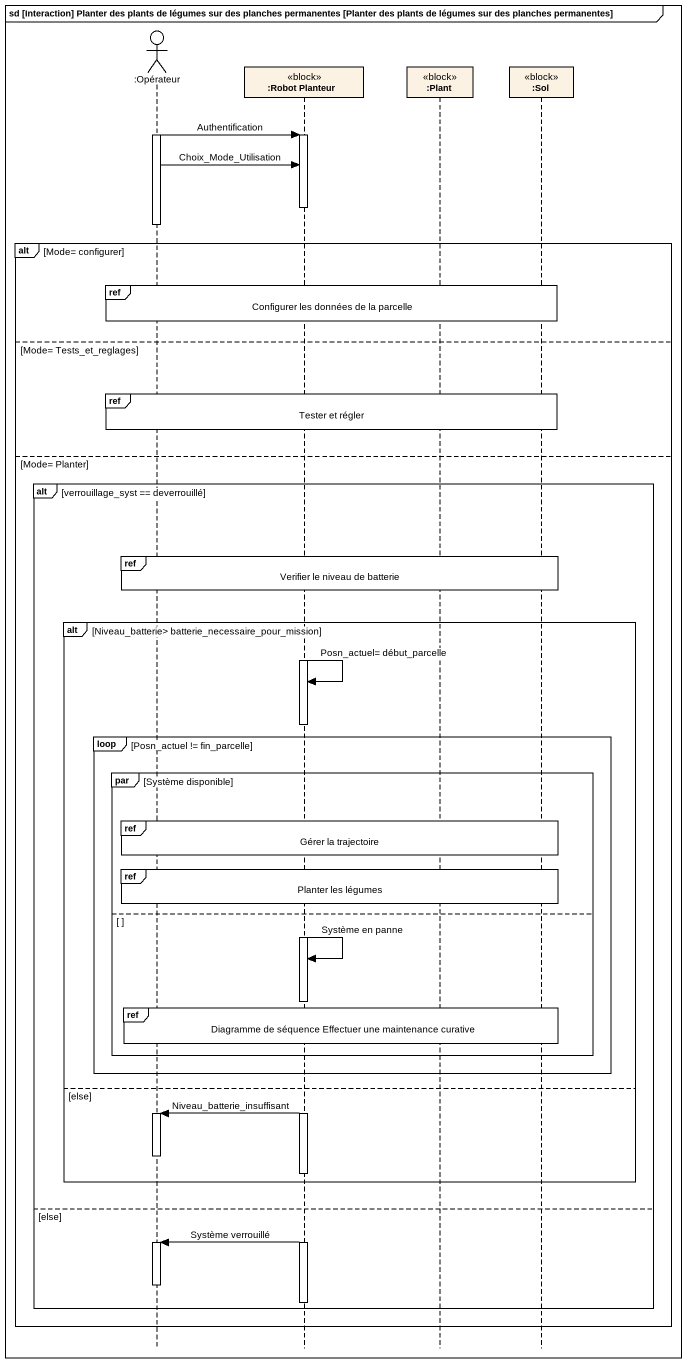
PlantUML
@startuml
mainframe sd [Interaction] Planter des plants de légumes sur des planches permanentes [Planter des plants de légumes sur des planches permanentes]
hide footbox
actor ":Opérateur" as Opérateur
participant ":Robot Planteur" as Robot_Planteur <<block>>
participant ":Plant" as Plant <<block>>
participant ":Sol" as Sol <<block>>

activate Opérateur
Opérateur -> Robot_Planteur : Authentification
activate Robot_Planteur
Opérateur -> Robot_Planteur : Choix_Mode_Utilisation
deactivate Opérateur
alt Mode= configurer
  ref over Opérateur, Robot_Planteur, Plant, Sol : Configurer les données de la parcelle
else Mode= Tests_et_reglages
  ref over Opérateur, Robot_Planteur, Plant, Sol : Tester et régler
else Mode= Planter
  alt verrouillage_syst == deverrouillé
    ref over Opérateur, Robot_Planteur, Plant, Sol : Verifier le niveau de batterie
    alt Niveau_batterie> batterie_necessaire_pour_mission
      Robot_Planteur -> Robot_Planteur : Posn_actuel= début_parcelle
      loop Posn_actuel != fin_parcelle
        par Système disponible
          ref over Opérateur, Robot_Planteur, Plant, Sol : Gérer la trajectoire
          ref over Opérateur, Robot_Planteur, Plant, Sol : Planter les légumes
        else
          Robot_Planteur -> Robot_Planteur : Système en panne
          ref over Opérateur, Robot_Planteur, Plant, Sol : Diagramme de séquence Effectuer une maintenance curative
        end
      end
    else else
      Robot_Planteur -> Opérateur : Niveau_batterie_insuffisant
      activate Opérateur
      deactivate Opérateur
    end
  else else
    Robot_Planteur -> Opérateur : Système verrouillé
    activate Opérateur
    deactivate Opérateur
    deactivate Robot_Planteur
  end
end
@enduml
